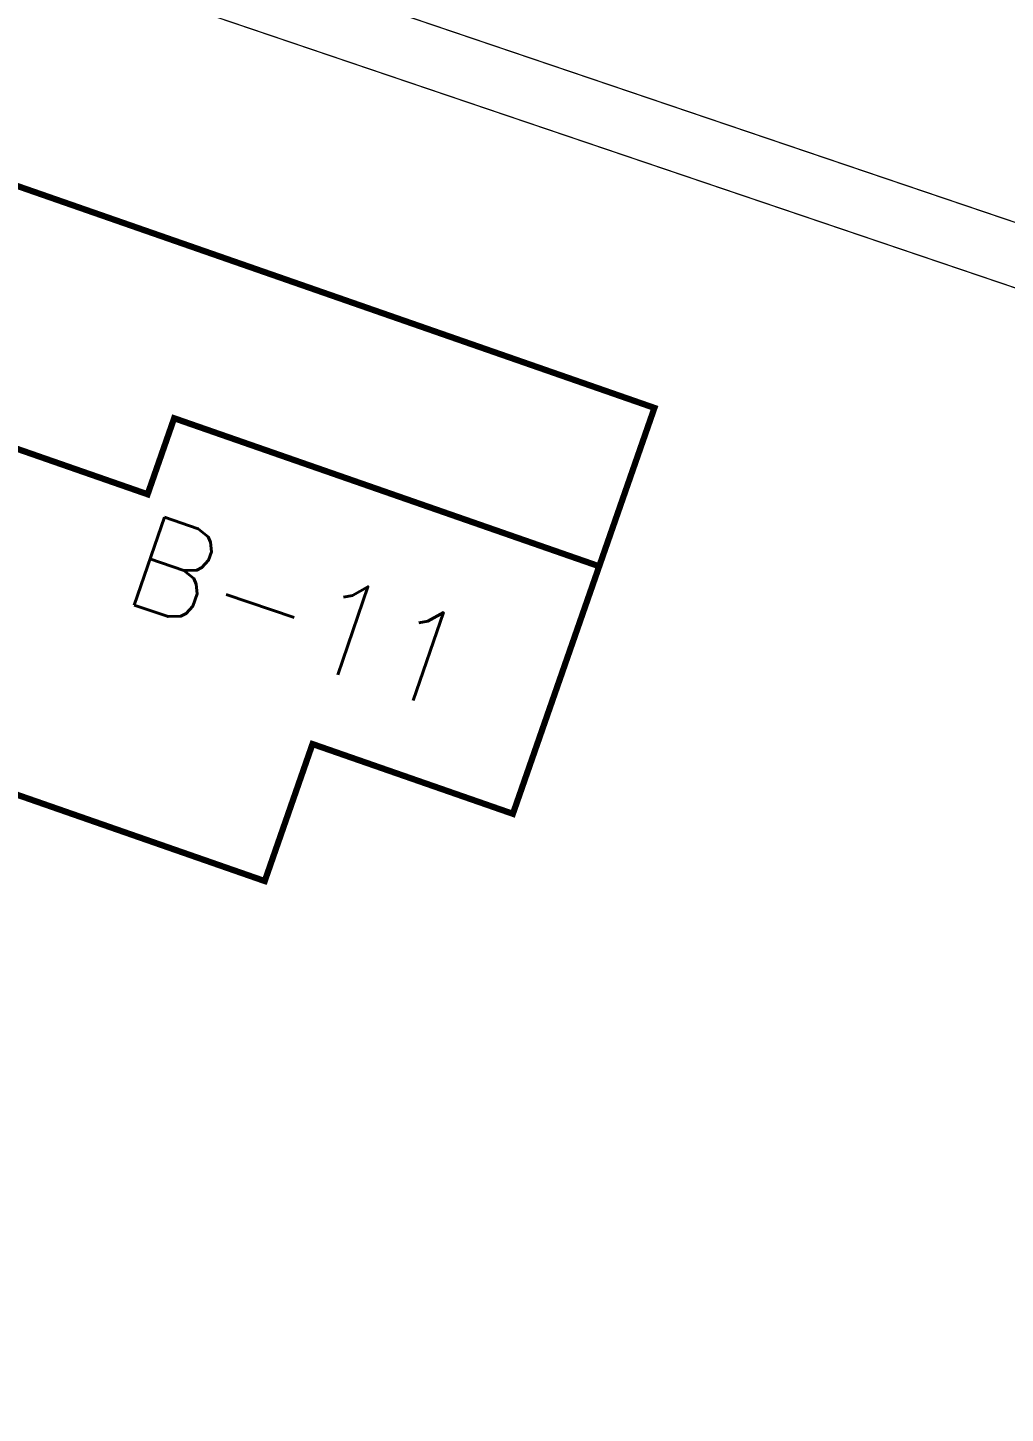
# Model space of a CAD drawing. Header units: inches. Extents: x 350994 to 353538, y 1581369 to 1583842.
# Drawn here: x 351438.82 to 351454.58, y 1583343.9 to 1583366.25 of the extents above; entities that cross this region are included whole.
import ezdxf
from ezdxf.enums import TextEntityAlignment as Align

# ---------------------------------------------------------------- set-up
doc = ezdxf.new("R2010")
doc.units = ezdxf.units.IN
doc.header["$MEASUREMENT"] = 0
for name, pattern in [('1', [0]), ('ACAD_ISO03W100', [30, 12, -18]), ('DASHDOTX2', [2, 1, -0.5, 0, -0.5])]:
    doc.linetypes.add(name, pattern=pattern)
for name, color, linetype in [('BOUNDARY', 5, 'Continuous'), ('BULDING', 5, '1'), ('CULVERT', 255, '1'), ('CW', 94, '1')]:
    doc.layers.add(name, color=color, linetype=linetype)
doc.styles.add('ROMANS', font='ROMANS.shx')

msp = doc.modelspace()

# ---------------------------------------------------------------- linework, layer by layer
at = {"layer": 'BOUNDARY', "lineweight": 5, "elevation": 96.778}
msp.add_lwpolyline([(351438.047, 1583354.09, 0.1, 0.1, 0), (351437.95, 1583353.805, 0.1, 0.1, 0), (351437.383, 1583354, 0.1, 0.1, 0), (351437.477, 1583354.285, 0.1, 0.1, 0), (351437.477, 1583354.285, 0.1, 0.1, 0), (351432.88, 1583355.887, 0.1, 0.1, 0), (351433.671, 1583358.155, 0.1, 0.1, 0), (351430.312, 1583359.261, 0.1, 0.1, 0), (351431.704, 1583363.255, 0.1, 0.1, 0), (351438.559, 1583360.866, 0.1, 0.1, 0), (351438.131, 1583359.639, 0.1, 0.1, 0), (351440.751, 1583358.726, 0.1, 0.1, 0), (351441.179, 1583359.953, 0.1, 0.1, 0), (351448.034, 1583357.564, 0.1, 0.1, 0), (351446.642, 1583353.57, 0.1, 0.1, 0), (351443.41, 1583354.696, 0.1, 0.1, 0), (351442.64, 1583352.485, 0.1, 0.1, 0), (351438.046, 1583354.087, 0, 0, 0)], format="xyseb", dxfattribs=at)
at = {"layer": 'CULVERT', "color": 250, "linetype": 'DASHDOTX2', "lineweight": 5, "ltscale": 2, "const_width": 0.02, "elevation": 95.847}
for points in [[(351597.464, 1583314.707), (351424.309, 1583373.435)], [(351597.115, 1583313.77), (351424.083, 1583372.455)]]:
    msp.add_lwpolyline(points, dxfattribs=at)
at = {"layer": 'CW', "linetype": 'ACAD_ISO03W100', "lineweight": 5, "ltscale": 0.1, "const_width": 0.1, "elevation": 96.778}
msp.add_lwpolyline([(351431.704, 1583363.255), (351432.595, 1583365.811), (351448.925, 1583360.12), (351448.034, 1583357.564)], dxfattribs=at)

# ---------------------------------------------------------------- texts
at = {"layer": 'BULDING', "color": 0, "linetype": 'Continuous', "lineweight": 9, "style": 'ROMANS'}
msp.add_text('B-11', height=1.5, rotation=341.0931, dxfattribs=at).set_placement((351443.18, 1583356.826, 92.924), align=Align.MIDDLE_CENTER)

doc.saveas('drawing.dxf')
